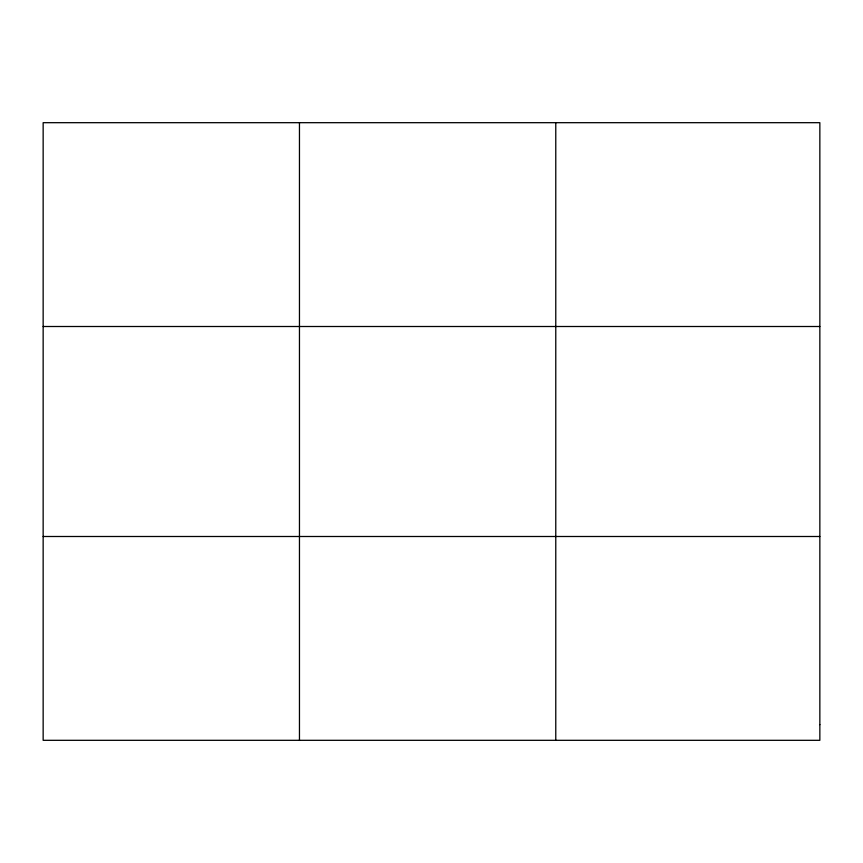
<?xml version="1.0" encoding="UTF-8"?>
<svg xmlns="http://www.w3.org/2000/svg" width="863" height="863" viewBox="0 0 863 863"><rect width="100%" height="100%" fill="white"/><g stroke="black" fill="none" stroke-linecap="round" stroke-linejoin="round"><path stroke-width="1.29" d="M299.461 122.686L299.461 740.314M555.772 122.686L555.772 740.314M43.15 326.505L819.85 326.505M43.15 536.495L819.85 536.495M819.85 724.629L819.85 740.314L43.15 740.314L43.15 122.686L819.85 122.686L819.85 724.629"/></g></svg>
